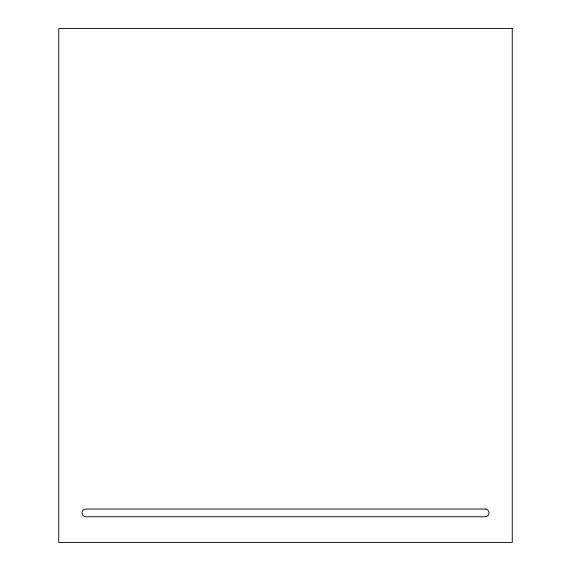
<?xml version="1.0" encoding="UTF-8"?>
<svg xmlns="http://www.w3.org/2000/svg" width="571" height="571" viewBox="0 0 571 571"><rect width="100%" height="100%" fill="white"/><g stroke="black" fill="none" stroke-linecap="round" stroke-linejoin="round"><path stroke-width="0.86" d="M512.258 28.55L58.742 28.55L58.742 542.45L512.258 542.45L512.258 28.55M485.214 509.047L85.786 509.047A3.854 3.854 0 0 0 82.017 512.901A3.854 3.854 0 0 0 85.786 516.755L485.214 516.755A3.854 3.854 0 0 0 488.983 512.901A3.854 3.854 0 0 0 485.214 509.047"/></g></svg>
